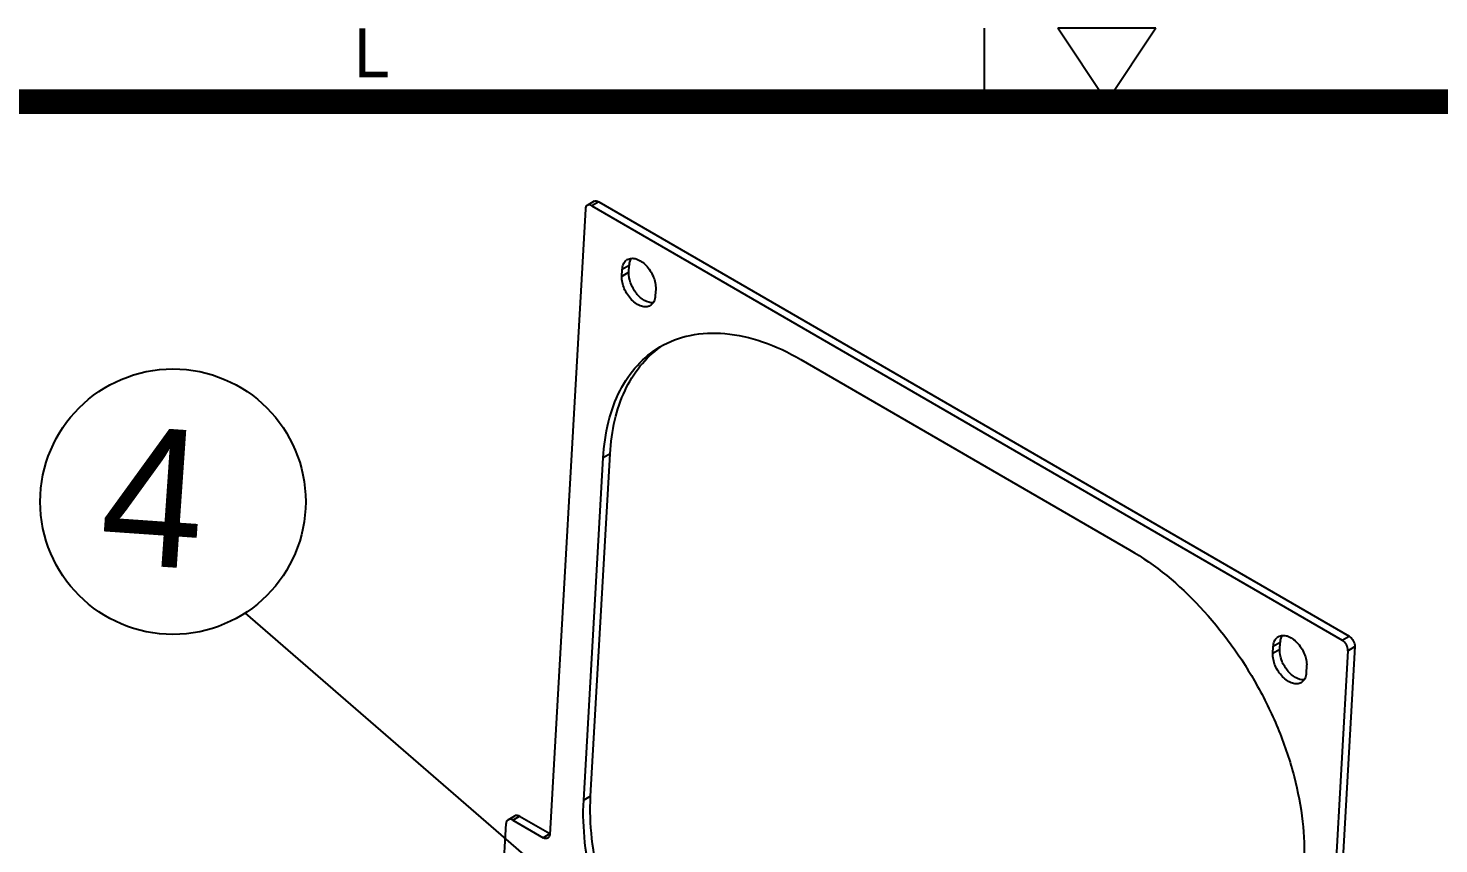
# Model space of a CAD drawing. Extents: x -425 to 6552, y -3049 to 3105.
# Drawn here: x 313.3 to 370.8, y -2040.9 to -2007.6 of the extents above; entities that cross this region are included whole.
import ezdxf
from ezdxf.enums import TextEntityAlignment as Align

# ---------------------------------------------------------------- set-up
doc = ezdxf.new("R2010")
doc.units = 0
doc.layers.get('0').update_dxf_attribs({"linetype": 'CONTINUOUS'})
doc.layers.add('DIM', color=1, linetype='CONTINUOUS')
doc.styles.get("Standard").update_dxf_attribs({"font": 'gulim.ttc', "width": 0.8, "height": 2})
doc.styles.add('TEXTSTYLE_3', font='GOTHIC.TTF')

msp = doc.modelspace()

# ---------------------------------------------------------------- linework, layer by layer
for p, q in [((352.293, -2010.645), (352.293, -2007.645)), ((357.293, -2010.645), (355.293, -2007.645)), ((359.293, -2007.645), (355.293, -2007.645)), ((359.293, -2007.645), (357.293, -2010.645))]:
    msp.add_line(p, q)
at = {"color": 7, "linetype": 'CONTINUOUS'}
for p, q in [((336.004, -2015.026), (334.55, -2040.551)), ((336.363, -2014.708), (336.081, -2014.875)), ((336.555, -2014.725), (336.273, -2014.892)), ((336.273, -2014.892), (366.895, -2032.624)), ((336.555, -2014.725), (367.177, -2032.458)), ((337.497, -2017.774), (337.513, -2017.493)), ((337.795, -2017.326), (337.513, -2017.493)), ((337.779, -2017.607), (337.795, -2017.326)), ((337.779, -2017.607), (337.497, -2017.774)), ((338.875, -2018.281), (338.859, -2018.562)), ((344.804, -2021.165), (358.217, -2028.932)), ((336.218, -2038.986), (337.014, -2025.017)), ((337.014, -2025.017), (336.732, -2025.183)), ((335.936, -2039.152), (336.732, -2025.183)), ((366.895, -2032.624), (367.177, -2032.458)), ((364.07, -2033.161), (364.086, -2032.881)), ((364.352, -2032.995), (364.07, -2033.161)), ((364.368, -2032.714), (364.086, -2032.881)), ((364.352, -2032.995), (364.368, -2032.714)), ((367.132, -2033.051), (365.677, -2058.577)), ((367.414, -2032.885), (365.959, -2058.411)), ((367.132, -2033.051), (367.414, -2032.885)), ((365.447, -2033.669), (365.431, -2033.95)), ((336.218, -2038.986), (335.936, -2039.152)), ((332.849, -2039.95), (333.13, -2039.784)), ((333.041, -2039.967), (333.322, -2039.801)), ((333.041, -2039.967), (334.281, -2040.685)), ((333.322, -2039.801), (334.552, -2040.513)), ((332.571, -2043.614), (332.771, -2040.101)), ((334.551, -2040.525), (334.281, -2040.685))]:
    msp.add_line(p, q, dxfattribs=at)
at = {"const_width": 1}
msp.add_lwpolyline([(552.293, -2010.645), (-247.707, -2010.645), (-247.707, -2560.645), (552.293, -2560.645)], close=True, dxfattribs=at)
at = {"color": 7, "linetype": 'CONTINUOUS'}
for centre, radius, start, end in [((337.901, -2017.392), 0.355, 120.60668, 131.03986), ((338.544, -2017.368), 0.75, 170.80724, 176.80386), ((341.325, -2023.864), 3.921, 124.60228, 125.36623), ((364.474, -2032.78), 0.355, 120.60668, 131.03986), ((365.117, -2032.756), 0.75, 170.80724, 176.80386)]:
    msp.add_arc(centre, radius, start, end, dxfattribs=at)
for points, knots in [([(336.363, -2014.708), (336.389, -2014.693), (336.46, -2014.681), (336.524, -2014.707), (336.555, -2014.725)], [0, 0, 0, 0, 0.452838, 1, 1, 1, 1]), ([(336.081, -2014.875), (336.058, -2014.888), (336.018, -2014.935), (336.006, -2014.994), (336.004, -2015.026)], [0, 0, 0, 0, 0.459663, 1, 1, 1, 1]), ([(336.273, -2014.892), (336.242, -2014.873), (336.178, -2014.847), (336.107, -2014.859), (336.081, -2014.875)], [0, 0, 0, 0, 0.547162, 1, 1, 1, 1]), ([(337.513, -2017.493), (337.517, -2017.42), (337.543, -2017.284), (337.621, -2017.166), (337.668, -2017.125)], [0, 0, 0, 0, 0.536942, 1, 1, 1, 1]), ([(337.721, -2017.087), (337.771, -2017.058), (337.894, -2017.023), (338.095, -2017.056), (338.298, -2017.16), (338.561, -2017.385), (338.802, -2017.759), (338.884, -2018.114), (338.875, -2018.281)], [0, 0, 0, 0, 0.091233, 0.193887, 0.313022, 0.447231, 0.735358, 1, 1, 1, 1]), ([(337.803, -2017.248), (337.807, -2017.228), (337.822, -2017.155), (337.851, -2017.083), (337.882, -2017.037)], [0, 0, 0, 0, 0.26693, 1, 1, 1, 1]), ([(338.651, -2018.968), (338.601, -2018.997), (338.478, -2019.032), (338.277, -2018.999), (338.074, -2018.895), (337.811, -2018.67), (337.57, -2018.296), (337.488, -2017.941), (337.497, -2017.774)], [0, 0, 0, 0, 0.091233, 0.193887, 0.313022, 0.447231, 0.735358, 1, 1, 1, 1]), ([(338.771, -2018.851), (338.652, -2018.86), (338.456, -2018.795), (338.239, -2018.634), (338.024, -2018.405), (337.832, -2018.064), (337.771, -2017.753), (337.779, -2017.607)], [0, 0, 0, 0, 0.207192, 0.332385, 0.467809, 0.746954, 1, 1, 1, 1]), ([(338.859, -2018.562), (338.854, -2018.647), (338.822, -2018.805), (338.713, -2018.931), (338.651, -2018.968)], [0, 0, 0, 0, 0.540483, 1, 1, 1, 1]), ([(339.047, -2020.655), (339.429, -2020.43), (340.304, -2020.1), (341.76, -2020.045), (343.304, -2020.402), (344.304, -2020.875), (344.804, -2021.165)], [0, 0, 0, 0, 0.220075, 0.45452, 0.713181, 1, 1, 1, 1]), ([(336.732, -2025.183), (336.761, -2024.687), (336.892, -2023.74), (337.356, -2022.443), (338.069, -2021.381), (338.707, -2020.856), (339.047, -2020.655)], [0, 0, 0, 0, 0.282186, 0.539212, 0.775552, 1, 1, 1, 1]), ([(337.014, -2025.017), (337.041, -2024.553), (337.159, -2023.666), (337.567, -2022.441), (338.192, -2021.415), (338.753, -2020.881), (339.056, -2020.666)], [0, 0, 0, 0, 0.280748, 0.538124, 0.775552, 1, 1, 1, 1]), ([(358.217, -2028.932), (359.282, -2029.548), (361.282, -2031.228), (363.191, -2033.885), (364.347, -2036.293), (364.968, -2038.145), (365.318, -2039.967), (365.362, -2041.169), (365.33, -2041.743)], [0, 0, 0, 0, 0.241646, 0.504562, 0.636771, 0.76516, 0.886947, 1, 1, 1, 1]), ([(364.086, -2032.881), (364.09, -2032.808), (364.115, -2032.672), (364.194, -2032.554), (364.241, -2032.513)], [0, 0, 0, 0, 0.536942, 1, 1, 1, 1]), ([(364.293, -2032.475), (364.343, -2032.445), (364.467, -2032.41), (364.667, -2032.443), (364.871, -2032.548), (365.133, -2032.773), (365.375, -2033.147), (365.457, -2033.502), (365.447, -2033.669)], [0, 0, 0, 0, 0.091233, 0.193887, 0.313022, 0.447231, 0.735358, 1, 1, 1, 1]), ([(364.376, -2032.636), (364.379, -2032.616), (364.395, -2032.542), (364.424, -2032.471), (364.454, -2032.425)], [0, 0, 0, 0, 0.26693, 1, 1, 1, 1]), ([(367.177, -2032.458), (367.25, -2032.5), (367.366, -2032.633), (367.419, -2032.802), (367.414, -2032.885)], [0, 0, 0, 0, 0.505367, 1, 1, 1, 1]), ([(365.344, -2034.239), (365.225, -2034.248), (365.029, -2034.183), (364.812, -2034.022), (364.596, -2033.793), (364.405, -2033.452), (364.343, -2033.141), (364.352, -2032.995)], [0, 0, 0, 0, 0.207192, 0.332385, 0.467809, 0.746954, 1, 1, 1, 1]), ([(367.132, -2033.051), (367.137, -2032.968), (367.084, -2032.799), (366.968, -2032.667), (366.895, -2032.624)], [0, 0, 0, 0, 0.494633, 1, 1, 1, 1]), ([(365.224, -2034.356), (365.174, -2034.385), (365.05, -2034.42), (364.85, -2034.387), (364.646, -2034.283), (364.384, -2034.057), (364.142, -2033.684), (364.06, -2033.329), (364.07, -2033.161)], [0, 0, 0, 0, 0.091233, 0.193887, 0.313022, 0.447231, 0.735358, 1, 1, 1, 1]), ([(365.431, -2033.95), (365.426, -2034.034), (365.395, -2034.193), (365.286, -2034.319), (365.224, -2034.356)], [0, 0, 0, 0, 0.540483, 1, 1, 1, 1]), ([(343.049, -2051.964), (341.984, -2051.347), (339.984, -2049.668), (338.075, -2047.011), (336.919, -2044.602), (336.298, -2042.751), (335.948, -2040.929), (335.904, -2039.727), (335.936, -2039.152)], [0, 0, 0, 0, 0.241646, 0.504562, 0.636771, 0.76516, 0.886947, 1, 1, 1, 1]), ([(343.331, -2051.797), (342.266, -2051.181), (340.266, -2049.501), (338.356, -2046.844), (337.201, -2044.436), (336.58, -2042.584), (336.23, -2040.762), (336.185, -2039.561), (336.218, -2038.986)], [0, 0, 0, 0, 0.241646, 0.504562, 0.636771, 0.76516, 0.886947, 1, 1, 1, 1]), ([(332.849, -2039.95), (332.826, -2039.964), (332.785, -2040.011), (332.773, -2040.07), (332.771, -2040.101)], [0, 0, 0, 0, 0.459663, 1, 1, 1, 1]), ([(333.041, -2039.967), (333.009, -2039.949), (332.945, -2039.923), (332.875, -2039.935), (332.849, -2039.95)], [0, 0, 0, 0, 0.547162, 1, 1, 1, 1]), ([(333.13, -2039.784), (333.156, -2039.768), (333.227, -2039.757), (333.291, -2039.782), (333.322, -2039.801)], [0, 0, 0, 0, 0.452838, 1, 1, 1, 1]), ([(334.55, -2040.551), (334.548, -2040.583), (334.536, -2040.642), (334.495, -2040.689), (334.472, -2040.702)], [0, 0, 0, 0, 0.540337, 1, 1, 1, 1]), ([(334.472, -2040.702), (334.447, -2040.718), (334.376, -2040.73), (334.312, -2040.704), (334.281, -2040.685)], [0, 0, 0, 0, 0.452838, 1, 1, 1, 1])]:
    msp.add_open_spline(points, degree=3, knots=knots, dxfattribs=at)
at = {"layer": 'DIM', "color": 1, "linetype": 'CONTINUOUS'}
msp.add_line((322.119, -2031.514), (334.938, -2042.623), dxfattribs=at)
msp.add_circle((319.171, -2026.969), 5.417, dxfattribs=at)

# ---------------------------------------------------------------- texts
msp.add_text('L', height=2).set_placement((327.293, -2008.645), align=Align.MIDDLE)
at = {"layer": 'DIM', "color": 1, "linetype": 'CONTINUOUS', "insert": (316.48, -2023.821), "char_height": 5.635, "width": 12.77776, "attachment_point": 1, "rotation": 356.03574, "style": 'TEXTSTYLE_3'}
msp.add_mtext('4', dxfattribs=at)

doc.saveas('drawing.dxf')
